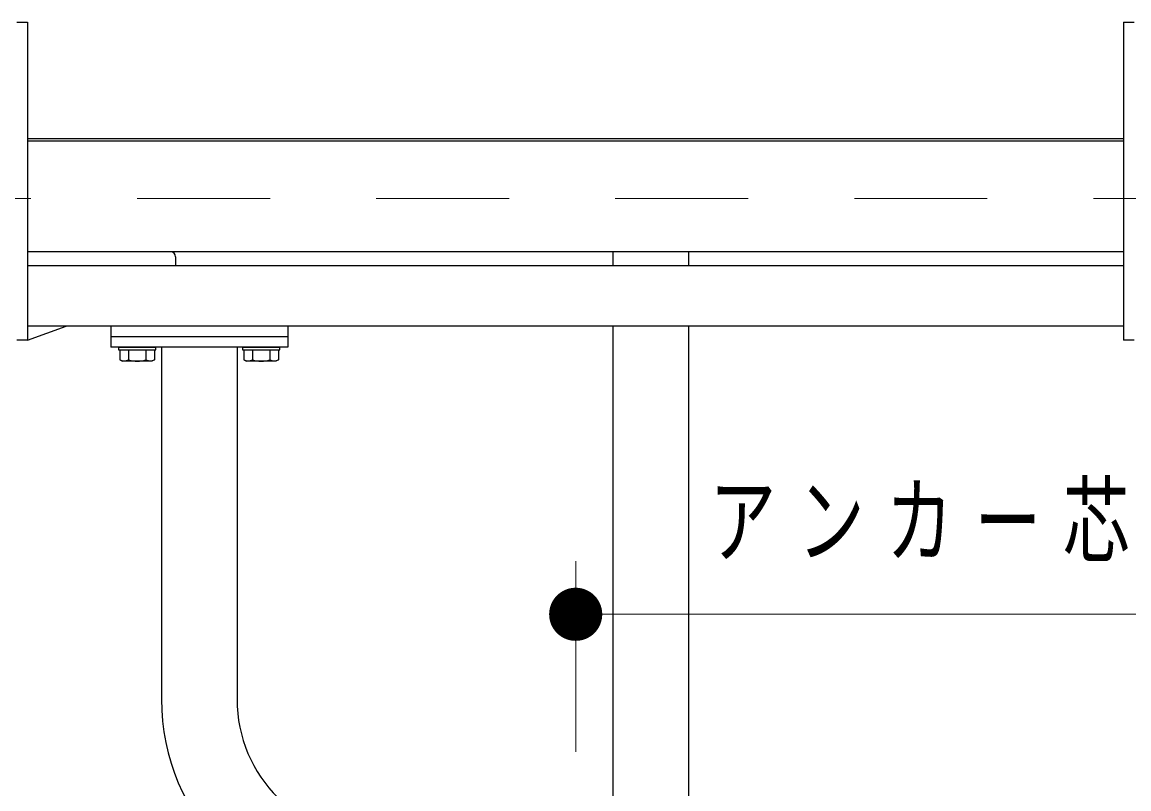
# Model space of a CAD drawing. Units: millimetres on the paper, scale 1:30. Extents: x -365 to 0, y 0 to 257.
# Drawn here: x -279.53 to -258.7, y 94.34 to 108.77 of the extents above; entities that cross this region are included whole.
import ezdxf

# ---------------------------------------------------------------- set-up
doc = ezdxf.new("R2010")
doc.units = ezdxf.units.MM
doc.linetypes.add('USER1', pattern=[4.5, 2.5, -2])
doc.layers.add('LY_1', color=7, linetype='Continuous', lineweight=25)
doc.styles.add('ＭＳ ゴシック', font='')
doc.styles.get('ＭＳ ゴシック').set_extended_font_data('MS Gothic')

# ---------------------------------------------------------------- blocks, each defined once
blk = doc.blocks.new('filled_dot')
at = {"color": 0, "linetype": 'Continuous', "lineweight": -2, "const_width": 1.25}
blk.add_lwpolyline([(-0.625, 0, 1), (0.625, 0, 1)], format="xyb", close=True, dxfattribs=at)

msp = doc.modelspace()

# ---------------------------------------------------------------- linework, layer by layer
at = {"layer": 'LY_1'}
for p, q in [((-279.633, 108.766), (-279.433, 108.766)), ((-258.8, 108.766), (-258.6, 108.766)), ((-277.716, 102.646), (-277.716, 102.596)), ((-277.716, 102.646), (-277.016, 102.646)), ((-277.716, 102.596), (-277.016, 102.596)), ((-277.693, 102.596), (-277.693, 102.413)), ((-277.53, 102.596), (-277.53, 102.413)), ((-277.203, 102.596), (-277.203, 102.413)), ((-277.039, 102.596), (-277.039, 102.413)), ((-277.016, 102.596), (-277.016, 102.646)), ((-275.383, 102.646), (-275.383, 102.596)), ((-275.383, 102.646), (-274.683, 102.646)), ((-275.383, 102.596), (-274.683, 102.596)), ((-275.36, 102.596), (-275.36, 102.413)), ((-275.197, 102.596), (-275.197, 102.413)), ((-274.869, 102.596), (-274.869, 102.413)), ((-274.706, 102.596), (-274.706, 102.413)), ((-274.683, 102.596), (-274.683, 102.646)), ((-277.693, 102.413), (-277.641, 102.383)), ((-277.091, 102.383), (-277.641, 102.383)), ((-277.039, 102.413), (-277.091, 102.383)), ((-275.36, 102.413), (-275.308, 102.383)), ((-274.758, 102.383), (-275.308, 102.383)), ((-274.706, 102.413), (-274.758, 102.383))]:
    msp.add_line(p, q, dxfattribs=at)
at = {"layer": 'LY_1', "color": 4}
for p, q in [((-279.433, 108.766), (-279.433, 102.779)), ((-258.8, 108.766), (-258.8, 102.779)), ((-258.8, 104.179), (-279.433, 104.179)), ((-276.644, 104.346), (-276.644, 104.179)), ((-258.8, 103.046), (-279.433, 103.046)), ((-279.433, 102.779), (-278.702, 103.046)), ((-277.866, 103.047), (-277.866, 102.646)), ((-274.533, 103.046), (-274.533, 102.646)), ((-279.433, 102.779), (-279.633, 102.779)), ((-274.533, 102.846), (-277.866, 102.846)), ((-258.6, 102.779), (-258.8, 102.779)), ((-274.533, 102.646), (-277.866, 102.646))]:
    msp.add_line(p, q, dxfattribs=at)
at = {"layer": 'LY_1', "color": 21}
for p, q in [((-258.8, 106.568), (-279.433, 106.568)), ((-258.8, 106.523), (-279.433, 106.523)), ((-258.8, 104.446), (-279.433, 104.446))]:
    msp.add_line(p, q, dxfattribs=at)
at = {"layer": 'LY_1', "color": 21, "linetype": 'USER1', "lineweight": 13}
msp.add_line((-234.367, 105.446), (-283.033, 105.446), dxfattribs=at)
at = {"layer": 'LY_1', "color": 190}
for p, q in [((-268.411, 104.446), (-268.411, 104.179)), ((-266.988, 104.446), (-266.988, 104.179)), ((-268.411, 103.046), (-268.411, 93.403)), ((-266.988, 103.046), (-266.988, 92.691)), ((-276.911, 102.646), (-276.911, 96.024)), ((-275.488, 102.646), (-275.488, 96.024))]:
    msp.add_line(p, q, dxfattribs=at)
at = {"layer": 'LY_1', "lineweight": 13}
for p, q in [((-269.113, 95.034), (-269.113, 98.621)), ((-269.113, 97.621), (-248.286, 97.621))]:
    msp.add_line(p, q, dxfattribs=at)
at = {"layer": 'LY_1', "color": 4}
msp.add_arc((-276.744, 104.346), 0.1, 0, 90, dxfattribs=at)
at = {"layer": 'LY_1'}
for centre, radius, start, end in [((-277.612, 102.554), 0.164, 240, 300), ((-277.366, 102.842), 0.459, 249.136, 290.864), ((-277.121, 102.554), 0.164, 240, 300), ((-275.278, 102.554), 0.164, 240, 300), ((-275.033, 102.842), 0.459, 249.136, 290.864), ((-274.788, 102.554), 0.164, 240, 300)]:
    msp.add_arc(centre, radius, start, end, dxfattribs=at)
at = {"layer": 'LY_1', "color": 190}
for radius in [4.045, 2.622]:
    msp.add_arc((-272.866, 96.024), radius, 180, 270, dxfattribs=at)

# ---------------------------------------------------------------- block references
at = {"layer": 'LY_1', "lineweight": 13, "xscale": 0.4, "yscale": 0.4}
msp.add_blockref('filled_dot', (-269.113, 97.621), dxfattribs=at)

# ---------------------------------------------------------------- texts
at = {"layer": 'LY_1', "insert": (-258.7, 98.621), "char_height": 1.32, "attachment_point": 8, "style": 'ＭＳ ゴシック'}
msp.add_mtext('\\T1.32;\\W0.7;アンカー芯～芯：625', dxfattribs=at)

doc.saveas('drawing.dxf')
